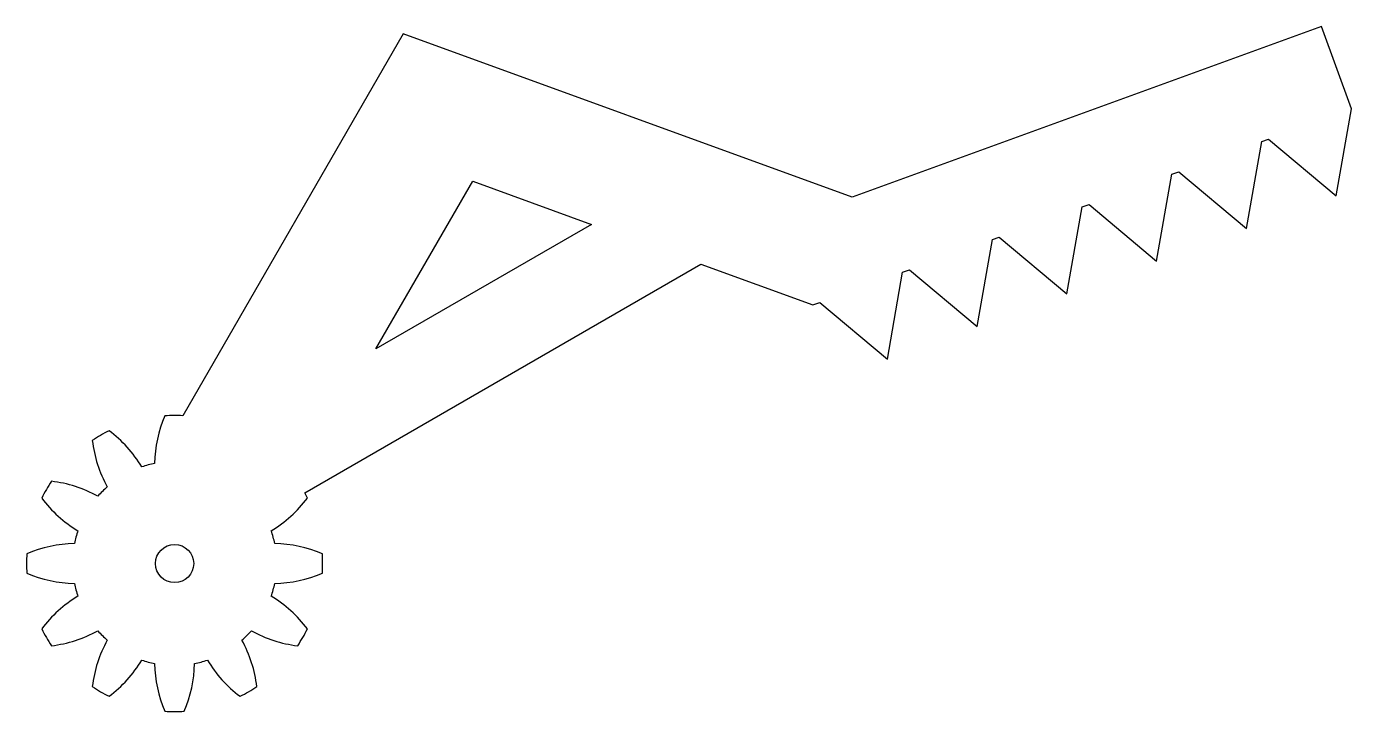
# Model space of a CAD drawing. Header units: millimetres. Extents: x -7.8 to 61.6, y -7.8 to 28.1.
import ezdxf

# ---------------------------------------------------------------- set-up
doc = ezdxf.new("R2010")
doc.units = ezdxf.units.MM

msp = doc.modelspace()

# ---------------------------------------------------------------- linework, layer by layer
msp.add_lwpolyline([(6.809, 3.703), (27.547, 15.676), (33.409, 13.542), (33.767, 13.672), (37.306, 10.704), (38.108, 15.252), (38.466, 15.383), (42.004, 12.414), (42.806, 16.962), (43.164, 17.093), (46.702, 14.124), (47.504, 18.672), (47.863, 18.803), (51.401, 15.834), (52.203, 20.383), (52.561, 20.513), (56.099, 17.544), (56.901, 22.093), (57.26, 22.223), (60.798, 19.254), (61.6, 23.803), (60.028, 28.122), (35.461, 19.18), (11.969, 27.731), (0.426, 7.739, 0.030136), (-0.507, 7.734, 0.097827), (-1.043, 5.241, 0.032737), (-1.718, 5.06, 0.097827), (-3.428, 6.951, 0.032737), (-4.306, 6.444, 0.097827), (-3.523, 4.018, 0.032737), (-4.018, 3.523, 0.097827), (-6.444, 4.306, 0.032737), (-6.951, 3.428, 0.097827), (-5.06, 1.718, 0.032737), (-5.241, 1.043, 0.097827), (-7.734, 0.507, 0.032737), (-7.734, -0.507, 0.097827), (-5.241, -1.043, 0.032737), (-5.06, -1.718, 0.097827), (-6.951, -3.428, 0.032737), (-6.444, -4.306, 0.097827), (-4.018, -3.523, 0.032737), (-3.523, -4.018, 0.097827), (-4.306, -6.444, 0.032737), (-3.428, -6.951, 0.097827), (-1.718, -5.06, 0.032737), (-1.043, -5.241, 0.097827), (-0.507, -7.734, 0.032737), (0.507, -7.734, 0.097827), (1.043, -5.241, 0.032737), (1.718, -5.06, 0.097827), (3.428, -6.951, 0.032737), (4.306, -6.444, 0.097827), (3.523, -4.018, 0.032737), (4.018, -3.523, 0.097827), (6.444, -4.306, 0.032737), (6.951, -3.428, 0.097827), (5.06, -1.718, 0.032737), (5.241, -1.043, 0.097827), (7.734, -0.507, 0.032737), (7.734, 0.507, 0.097827), (5.241, 1.043, 0.032737), (5.06, 1.718, 0.097827), (6.951, 3.428, 0.009979)], format="xyb", close=True)
msp.add_lwpolyline([(10.531, 11.241), (15.602, 20.023), (21.822, 17.76)], close=True)
msp.add_circle((0, 0), 1)

doc.saveas('drawing.dxf')
